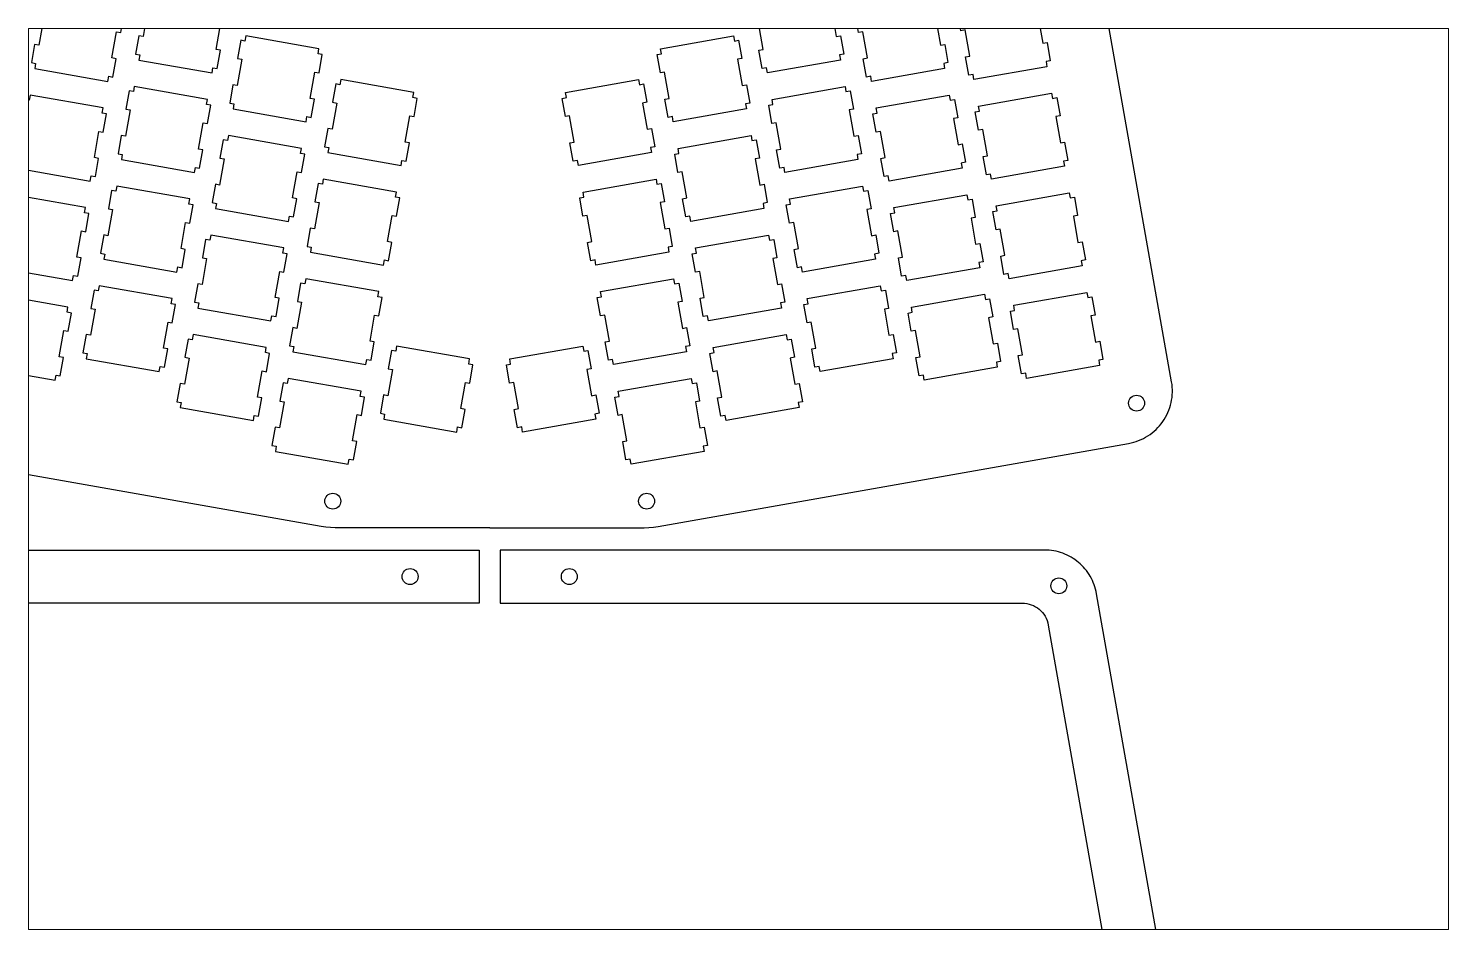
# Paper-space layout 'Layout1' of a CAD drawing. Extents: x 40 to 364, y 26 to 231.
# The model-space entities are those that its viewports show. They can reach past a viewport. Long polylines and large blocks are cut down to what shows.
import ezdxf

# ---------------------------------------------------------------- set-up
doc = ezdxf.new("R2010")
doc.units = 0
doc.layers.get('0').update_dxf_attribs({"linetype": 'CONTINUOUS'})

msp = doc.modelspace()

# ---------------------------------------------------------------- linework, layer by layer
at = {"color": 7, "linetype": 'CONTINUOUS'}
for p, q in [((-69.49, 88.08), (-68.88, 91.52)), ((-64.42, 92.26), (-65.29, 87.33)), ((-49.86, 89.69), (-49.26, 93.14)), ((49.86, 89.69), (49.26, 93.14)), ((64.42, 92.26), (65.29, 87.33)), ((69.49, 88.08), (68.88, 91.52)), ((88.77, 88.43), (88.17, 91.88)), ((103.33, 91), (104.2, 86.06)), ((-84.05, 90.64), (-84.92, 85.71)), ((-51.53, 84.9), (-50.66, 89.83)), ((-50.66, 89.83), (-49.86, 89.69)), ((50.66, 89.83), (49.86, 89.69)), ((51.53, 84.9), (50.66, 89.83)), ((84.05, 90.64), (84.92, 85.71)), ((89.57, 88.57), (88.77, 88.43)), ((90.44, 83.64), (89.57, 88.57)), ((-85.72, 85.85), (-86.33, 82.41)), ((-84.92, 85.71), (-85.72, 85.85)), ((-71.16, 83.29), (-70.29, 88.22)), ((-70.29, 88.22), (-69.49, 88.08)), ((-66.09, 87.47), (-66.7, 84.02)), ((-65.29, 87.33), (-66.09, 87.47)), ((-46.9, 86.63), (-47.5, 83.18)), ((-46.1, 86.49), (-46.9, 86.63)), ((-45.93, 87.46), (-46.1, 86.49)), ((-32.17, 85.03), (-45.93, 87.46)), ((32.17, 85.03), (45.93, 87.46)), ((45.93, 87.46), (46.1, 86.49)), ((46.1, 86.49), (46.9, 86.63)), ((46.9, 86.63), (47.5, 83.18)), ((65.29, 87.33), (66.09, 87.47)), ((66.09, 87.47), (66.7, 84.02)), ((70.29, 88.22), (69.49, 88.08)), ((71.16, 83.29), (70.29, 88.22)), ((84.92, 85.71), (85.72, 85.85)), ((85.72, 85.85), (86.33, 82.41)), ((104.2, 86.06), (105, 86.21)), ((105, 86.21), (105.61, 82.76)), ((-70.36, 83.14), (-71.16, 83.29)), ((-70.97, 79.7), (-70.36, 83.14)), ((-66.7, 84.02), (-65.9, 83.88)), ((-65.9, 83.88), (-66.07, 82.91)), ((-50.73, 84.76), (-51.53, 84.9)), ((-51.34, 81.31), (-50.73, 84.76)), ((-46.7, 83.04), (-47.57, 78.11)), ((-47.5, 83.18), (-46.7, 83.04)), ((-32.34, 84.06), (-32.17, 85.03)), ((-31.54, 83.92), (-32.34, 84.06)), ((-32.15, 80.48), (-31.54, 83.92)), ((31.54, 83.92), (32.34, 84.06)), ((32.15, 80.48), (31.54, 83.92)), ((32.34, 84.06), (32.17, 85.03)), ((47.5, 83.18), (46.7, 83.04)), ((46.7, 83.04), (47.57, 78.11)), ((50.73, 84.76), (51.53, 84.9)), ((51.34, 81.31), (50.73, 84.76)), ((66.7, 84.02), (65.9, 83.88)), ((65.9, 83.88), (66.07, 82.91)), ((70.36, 83.14), (71.16, 83.29)), ((70.97, 79.7), (70.36, 83.14)), ((89.64, 83.5), (90.44, 83.64)), ((90.25, 80.05), (89.64, 83.5)), ((-86.33, 82.41), (-85.53, 82.26)), ((-85.53, 82.26), (-85.7, 81.3)), ((-85.7, 81.3), (-71.94, 78.87)), ((-66.07, 82.91), (-52.31, 80.49)), ((-52.31, 80.49), (-52.14, 81.45)), ((-52.14, 81.45), (-51.34, 81.31)), ((-33.82, 75.68), (-32.95, 80.62)), ((-32.95, 80.62), (-32.15, 80.48)), ((32.95, 80.62), (32.15, 80.48)), ((33.82, 75.68), (32.95, 80.62)), ((52.14, 81.45), (51.34, 81.31)), ((52.31, 80.49), (52.14, 81.45)), ((66.07, 82.91), (52.31, 80.49)), ((85.7, 81.3), (71.94, 78.87)), ((86.33, 82.41), (85.53, 82.26)), ((85.53, 82.26), (85.7, 81.3)), ((104.98, 81.65), (91.22, 79.23)), ((105.61, 82.76), (104.81, 82.62)), ((104.81, 82.62), (104.98, 81.65)), ((-71.94, 78.87), (-71.77, 79.84)), ((-71.77, 79.84), (-70.97, 79.7)), ((-66.95, 77.91), (-67.12, 76.95)), ((-53.19, 75.49), (-66.95, 77.91)), ((-48.37, 78.25), (-48.98, 74.8)), ((-47.57, 78.11), (-48.37, 78.25)), ((-29, 78.4), (-29.61, 74.95)), ((-28.2, 78.26), (-29, 78.4)), ((-28.03, 79.22), (-28.2, 78.26)), ((-14.28, 76.8), (-28.03, 79.22)), ((14.28, 76.8), (28.03, 79.22)), ((28.03, 79.22), (28.2, 78.26)), ((28.2, 78.26), (29, 78.4)), ((29, 78.4), (29.61, 74.95)), ((47.57, 78.11), (48.37, 78.25)), ((48.37, 78.25), (48.98, 74.8)), ((53.19, 75.49), (66.95, 77.91)), ((66.95, 77.91), (67.12, 76.95)), ((71.77, 79.84), (70.97, 79.7)), ((71.94, 78.87), (71.77, 79.84)), ((91.05, 80.19), (90.25, 80.05)), ((91.22, 79.23), (91.05, 80.19)), ((-87.55, 75.47), (-88.16, 72.02)), ((-86.75, 75.33), (-87.55, 75.47)), ((-86.58, 76.3), (-86.75, 75.33)), ((-72.82, 73.87), (-86.58, 76.3)), ((-67.92, 77.09), (-68.53, 73.64)), ((-67.12, 76.95), (-67.92, 77.09)), ((-53.36, 74.52), (-53.19, 75.49)), ((-33.01, 75.54), (-33.82, 75.68)), ((-33.62, 72.1), (-33.01, 75.54)), ((-29.61, 74.95), (-28.81, 74.81)), ((-14.45, 75.83), (-14.28, 76.8)), ((-13.65, 75.69), (-14.45, 75.83)), ((-14.25, 72.24), (-13.65, 75.69)), ((13.65, 75.69), (14.45, 75.83)), ((14.25, 72.24), (13.65, 75.69)), ((14.45, 75.83), (14.28, 76.8)), ((29.61, 74.95), (28.81, 74.81)), ((33.01, 75.54), (33.82, 75.68)), ((33.62, 72.1), (33.01, 75.54)), ((53.36, 74.52), (53.19, 75.49)), ((67.12, 76.95), (67.92, 77.09)), ((67.92, 77.09), (68.53, 73.64)), ((72.82, 73.87), (86.58, 76.3)), ((86.58, 76.3), (86.75, 75.33)), ((86.75, 75.33), (87.55, 75.47)), ((87.55, 75.47), (88.16, 72.02)), ((92.1, 74.22), (105.86, 76.65)), ((105.86, 76.65), (106.03, 75.68)), ((106.03, 75.68), (106.83, 75.83)), ((106.83, 75.83), (107.44, 72.38)), ((-72.99, 72.9), (-72.82, 73.87)), ((-72.19, 72.76), (-72.99, 72.9)), ((-72.8, 69.32), (-72.19, 72.76)), ((-67.73, 73.5), (-68.6, 68.57)), ((-68.53, 73.64), (-67.73, 73.5)), ((-52.56, 74.38), (-53.36, 74.52)), ((-53.17, 70.93), (-52.56, 74.38)), ((-48.98, 74.8), (-48.18, 74.66)), ((-48.18, 74.66), (-48.35, 73.7)), ((-48.35, 73.7), (-34.59, 71.27)), ((-34.59, 71.27), (-34.42, 72.24)), ((-34.42, 72.24), (-33.62, 72.1)), ((-28.81, 74.81), (-29.68, 69.88)), ((-15.92, 67.45), (-15.05, 72.39)), ((-15.05, 72.39), (-14.25, 72.24)), ((15.05, 72.39), (14.25, 72.24)), ((15.92, 67.45), (15.05, 72.39)), ((28.81, 74.81), (29.68, 69.88)), ((34.42, 72.24), (33.62, 72.1)), ((34.59, 71.27), (34.42, 72.24)), ((48.35, 73.7), (34.59, 71.27)), ((48.98, 74.8), (48.18, 74.66)), ((48.18, 74.66), (48.35, 73.7)), ((52.56, 74.38), (53.36, 74.52)), ((53.17, 70.93), (52.56, 74.38)), ((68.53, 73.64), (67.73, 73.5)), ((67.73, 73.5), (68.6, 68.57)), ((72.19, 72.76), (72.99, 72.9)), ((72.8, 69.32), (72.19, 72.76)), ((72.99, 72.9), (72.82, 73.87)), ((91.47, 73.12), (92.27, 73.26)), ((92.08, 69.67), (91.47, 73.12)), ((92.27, 73.26), (92.1, 74.22)), ((107.44, 72.38), (106.64, 72.24)), ((106.64, 72.24), (107.51, 67.3)), ((-87.36, 71.88), (-88.23, 66.95)), ((-88.16, 72.02), (-87.36, 71.88)), ((-54.84, 66.14), (-53.97, 71.07)), ((-53.97, 71.07), (-53.17, 70.93)), ((-30.48, 70.02), (-31.09, 66.57)), ((-29.68, 69.88), (-30.48, 70.02)), ((29.68, 69.88), (30.48, 70.02)), ((30.48, 70.02), (31.09, 66.57)), ((53.97, 71.07), (53.17, 70.93)), ((54.84, 66.14), (53.97, 71.07)), ((88.16, 72.02), (87.36, 71.88)), ((87.36, 71.88), (88.23, 66.95)), ((92.88, 69.81), (92.08, 69.67)), ((93.75, 64.88), (92.88, 69.81)), ((-88.23, 66.95), (-89.03, 67.09)), ((-74.47, 64.52), (-73.6, 69.46)), ((-73.6, 69.46), (-72.8, 69.32)), ((-69.4, 68.71), (-70.01, 65.26)), ((-68.6, 68.57), (-69.4, 68.71)), ((-50.2, 67.87), (-50.81, 64.42)), ((-49.4, 67.73), (-50.2, 67.87)), ((-49.23, 68.7), (-49.4, 67.73)), ((-35.48, 66.27), (-49.23, 68.7)), ((-15.12, 67.31), (-15.92, 67.45)), ((-15.73, 63.86), (-15.12, 67.31)), ((15.12, 67.31), (15.92, 67.45)), ((15.73, 63.86), (15.12, 67.31)), ((35.48, 66.27), (49.23, 68.7)), ((49.23, 68.7), (49.4, 67.73)), ((49.4, 67.73), (50.2, 67.87)), ((50.2, 67.87), (50.81, 64.42)), ((68.6, 68.57), (69.4, 68.71)), ((69.4, 68.71), (70.01, 65.26)), ((73.6, 69.46), (72.8, 69.32)), ((74.47, 64.52), (73.6, 69.46)), ((88.23, 66.95), (89.03, 67.09)), ((89.03, 67.09), (89.64, 63.64)), ((107.51, 67.3), (108.31, 67.45)), ((108.31, 67.45), (108.92, 64)), ((-73.67, 64.38), (-74.47, 64.52)), ((-74.28, 60.94), (-73.67, 64.38)), ((-70.01, 65.26), (-69.21, 65.12)), ((-69.21, 65.12), (-69.38, 64.15)), ((-54.04, 66), (-54.84, 66.14)), ((-54.65, 62.55), (-54.04, 66)), ((-50.01, 64.28), (-50.88, 59.35)), ((-50.81, 64.42), (-50.01, 64.28)), ((-35.65, 65.3), (-35.48, 66.27)), ((-34.85, 65.16), (-35.65, 65.3)), ((-35.45, 61.72), (-34.85, 65.16)), ((-31.09, 66.57), (-30.29, 66.43)), ((-30.29, 66.43), (-30.46, 65.47)), ((-30.46, 65.47), (-16.7, 63.04)), ((30.46, 65.47), (16.7, 63.04)), ((31.09, 66.57), (30.29, 66.43)), ((30.29, 66.43), (30.46, 65.47)), ((34.85, 65.16), (35.65, 65.3)), ((35.45, 61.72), (34.85, 65.16)), ((35.65, 65.3), (35.48, 66.27)), ((50.81, 64.42), (50.01, 64.28)), ((50.01, 64.28), (50.88, 59.35)), ((54.04, 66), (54.84, 66.14)), ((54.65, 62.55), (54.04, 66)), ((70.01, 65.26), (69.21, 65.12)), ((69.21, 65.12), (69.38, 64.15)), ((73.67, 64.38), (74.47, 64.52)), ((74.28, 60.94), (73.67, 64.38)), ((92.95, 64.74), (93.75, 64.88)), ((93.56, 61.29), (92.95, 64.74)), ((-89.01, 62.54), (-75.25, 60.11)), ((-69.38, 64.15), (-55.62, 61.73)), ((-55.62, 61.73), (-55.45, 62.69)), ((-55.45, 62.69), (-54.65, 62.55)), ((-37.12, 56.92), (-36.25, 61.86)), ((-36.25, 61.86), (-35.45, 61.72)), ((-16.7, 63.04), (-16.53, 64.01)), ((-16.53, 64.01), (-15.73, 63.86)), ((16.53, 64.01), (15.73, 63.86)), ((16.7, 63.04), (16.53, 64.01)), ((36.25, 61.86), (35.45, 61.72)), ((37.12, 56.92), (36.25, 61.86)), ((55.45, 62.69), (54.65, 62.55)), ((55.62, 61.73), (55.45, 62.69)), ((69.38, 64.15), (55.62, 61.73)), ((89.01, 62.54), (75.25, 60.11)), ((89.64, 63.64), (88.84, 63.5)), ((88.84, 63.5), (89.01, 62.54)), ((108.29, 62.89), (94.53, 60.47)), ((108.92, 64), (108.12, 63.86)), ((108.12, 63.86), (108.29, 62.89)), ((-75.25, 60.11), (-75.08, 61.08)), ((-75.08, 61.08), (-74.28, 60.94)), ((-70.26, 59.15), (-70.43, 58.19)), ((-56.5, 56.73), (-70.26, 59.15)), ((-51.68, 59.49), (-52.29, 56.04)), ((-50.88, 59.35), (-51.68, 59.49)), ((-32.31, 59.64), (-32.92, 56.19)), ((-31.51, 59.5), (-32.31, 59.64)), ((-31.34, 60.46), (-31.51, 59.5)), ((-17.58, 58.04), (-31.34, 60.46)), ((17.58, 58.04), (31.34, 60.46)), ((31.34, 60.46), (31.51, 59.5)), ((31.51, 59.5), (32.31, 59.64)), ((32.31, 59.64), (32.92, 56.19)), ((50.88, 59.35), (51.68, 59.49)), ((51.68, 59.49), (52.29, 56.04)), ((56.5, 56.73), (70.26, 59.15)), ((70.26, 59.15), (70.43, 58.19)), ((75.08, 61.08), (74.28, 60.94)), ((75.25, 60.11), (75.08, 61.08)), ((94.36, 61.43), (93.56, 61.29)), ((94.53, 60.47), (94.36, 61.43)), ((-76.13, 55.11), (-89.89, 57.54)), ((-71.23, 58.33), (-71.84, 54.88)), ((-70.43, 58.19), (-71.23, 58.33)), ((-56.67, 55.76), (-56.5, 56.73)), ((-36.32, 56.78), (-37.12, 56.92)), ((-36.93, 53.34), (-36.32, 56.78)), ((-32.92, 56.19), (-32.12, 56.05)), ((-17.75, 57.07), (-17.58, 58.04)), ((-16.95, 56.93), (-17.75, 57.07)), ((-17.56, 53.48), (-16.95, 56.93)), ((16.95, 56.93), (17.75, 57.07)), ((17.56, 53.48), (16.95, 56.93)), ((17.75, 57.07), (17.58, 58.04)), ((32.92, 56.19), (32.12, 56.05)), ((36.32, 56.78), (37.12, 56.92)), ((36.93, 53.34), (36.32, 56.78)), ((56.67, 55.76), (56.5, 56.73)), ((70.43, 58.19), (71.23, 58.33)), ((71.23, 58.33), (71.84, 54.88)), ((76.13, 55.11), (89.89, 57.54)), ((89.89, 57.54), (90.06, 56.57)), ((90.06, 56.57), (90.86, 56.71)), ((90.86, 56.71), (91.47, 53.26)), ((95.41, 55.46), (109.17, 57.89)), ((109.17, 57.89), (109.34, 56.92)), ((109.34, 56.92), (110.14, 57.06)), ((110.14, 57.06), (110.75, 53.62)), ((-76.3, 54.14), (-76.13, 55.11)), ((-75.5, 54), (-76.3, 54.14)), ((-76.11, 50.56), (-75.5, 54)), ((-71.04, 54.74), (-71.91, 49.81)), ((-71.84, 54.88), (-71.04, 54.74)), ((-55.87, 55.62), (-56.67, 55.76)), ((-56.48, 52.17), (-55.87, 55.62)), ((-52.29, 56.04), (-51.49, 55.9)), ((-51.49, 55.9), (-51.66, 54.94)), ((-51.66, 54.94), (-37.9, 52.51)), ((-32.12, 56.05), (-32.99, 51.12)), ((-19.23, 48.69), (-18.36, 53.62)), ((-18.36, 53.62), (-17.56, 53.48)), ((18.36, 53.62), (17.56, 53.48)), ((19.23, 48.69), (18.36, 53.62)), ((32.12, 56.05), (32.99, 51.12)), ((51.66, 54.94), (37.9, 52.51)), ((52.29, 56.04), (51.49, 55.9)), ((51.49, 55.9), (51.66, 54.94)), ((55.87, 55.62), (56.67, 55.76)), ((56.48, 52.17), (55.87, 55.62)), ((71.84, 54.88), (71.04, 54.74)), ((71.04, 54.74), (71.91, 49.81)), ((75.5, 54), (76.3, 54.14)), ((76.11, 50.56), (75.5, 54)), ((76.3, 54.14), (76.13, 55.11)), ((94.78, 54.36), (95.58, 54.5)), ((95.39, 50.91), (94.78, 54.36)), ((95.58, 54.5), (95.41, 55.46)), ((110.75, 53.62), (109.95, 53.48)), ((-58.15, 47.38), (-57.28, 52.31)), ((-57.28, 52.31), (-56.48, 52.17)), ((-37.9, 52.51), (-37.73, 53.48)), ((-37.73, 53.48), (-36.93, 53.34)), ((-33.79, 51.26), (-34.4, 47.81)), ((-32.99, 51.12), (-33.79, 51.26)), ((32.99, 51.12), (33.79, 51.26)), ((33.79, 51.26), (34.4, 47.81)), ((37.73, 53.48), (36.93, 53.34)), ((37.9, 52.51), (37.73, 53.48)), ((57.28, 52.31), (56.48, 52.17)), ((58.15, 47.38), (57.28, 52.31)), ((91.47, 53.26), (90.67, 53.12)), ((90.67, 53.12), (91.54, 48.19)), ((96.19, 51.05), (95.39, 50.91)), ((97.06, 46.12), (96.19, 51.05)), ((109.95, 53.48), (110.82, 48.54)), ((-77.78, 45.76), (-76.91, 50.7)), ((-76.91, 50.7), (-76.11, 50.56)), ((-72.71, 49.95), (-73.32, 46.5)), ((-71.91, 49.81), (-72.71, 49.95)), ((-53.51, 49.11), (-54.12, 45.66)), ((-52.71, 48.97), (-53.51, 49.11)), ((-52.54, 49.93), (-52.71, 48.97)), ((-38.78, 47.51), (-52.54, 49.93)), ((-18.43, 48.55), (-19.23, 48.69)), ((-19.04, 45.1), (-18.43, 48.55)), ((18.43, 48.55), (19.23, 48.69)), ((19.04, 45.1), (18.43, 48.55)), ((38.78, 47.51), (52.54, 49.93)), ((52.54, 49.93), (52.71, 48.97)), ((52.71, 48.97), (53.51, 49.11)), ((53.51, 49.11), (54.12, 45.66)), ((71.91, 49.81), (72.71, 49.95)), ((72.71, 49.95), (73.32, 46.5)), ((76.91, 50.7), (76.11, 50.56)), ((77.78, 45.76), (76.91, 50.7)), ((91.54, 48.19), (92.34, 48.33)), ((92.34, 48.33), (92.94, 44.88)), ((110.82, 48.54), (111.62, 48.68)), ((111.62, 48.68), (112.23, 45.24)), ((-76.98, 45.62), (-77.78, 45.76)), ((-77.59, 42.18), (-76.98, 45.62)), ((-73.32, 46.5), (-72.52, 46.36)), ((-72.52, 46.36), (-72.69, 45.39)), ((-57.35, 47.24), (-58.15, 47.38)), ((-57.96, 43.79), (-57.35, 47.24)), ((-53.32, 45.52), (-54.19, 40.59)), ((-54.12, 45.66), (-53.32, 45.52)), ((-38.95, 46.54), (-38.78, 47.51)), ((-38.15, 46.4), (-38.95, 46.54)), ((-38.76, 42.96), (-38.15, 46.4)), ((-34.4, 47.81), (-33.6, 47.67)), ((-33.6, 47.67), (-33.77, 46.71)), ((-33.77, 46.71), (-20.01, 44.28)), ((33.77, 46.71), (20.01, 44.28)), ((34.4, 47.81), (33.6, 47.67)), ((33.6, 47.67), (33.77, 46.71)), ((38.15, 46.4), (38.95, 46.54)), ((38.76, 42.96), (38.15, 46.4)), ((38.95, 46.54), (38.78, 47.51)), ((54.12, 45.66), (53.32, 45.52)), ((53.32, 45.52), (54.19, 40.59)), ((57.35, 47.24), (58.15, 47.38)), ((57.96, 43.79), (57.35, 47.24)), ((73.32, 46.5), (72.52, 46.36)), ((72.52, 46.36), (72.69, 45.39)), ((76.98, 45.62), (77.78, 45.76)), ((77.59, 42.18), (76.98, 45.62)), ((96.26, 45.98), (97.06, 46.12)), ((96.87, 42.53), (96.26, 45.98)), ((-92.31, 43.78), (-78.56, 41.35)), ((-72.69, 45.39), (-58.93, 42.97)), ((-58.93, 42.97), (-58.76, 43.93)), ((-58.76, 43.93), (-57.96, 43.79)), ((-40.43, 38.16), (-39.56, 43.1)), ((-39.56, 43.1), (-38.76, 42.96)), ((-20.01, 44.28), (-19.84, 45.24)), ((-19.84, 45.24), (-19.04, 45.1)), ((19.84, 45.24), (19.04, 45.1)), ((20.01, 44.28), (19.84, 45.24)), ((39.56, 43.1), (38.76, 42.96)), ((40.43, 38.16), (39.56, 43.1)), ((58.76, 43.93), (57.96, 43.79)), ((58.93, 42.97), (58.76, 43.93)), ((72.69, 45.39), (58.93, 42.97)), ((92.31, 43.78), (78.56, 41.35)), ((92.94, 44.88), (92.14, 44.74)), ((92.14, 44.74), (92.31, 43.78)), ((111.6, 44.13), (97.84, 41.71)), ((112.23, 45.24), (111.43, 45.1)), ((111.43, 45.1), (111.6, 44.13)), ((-78.56, 41.35), (-78.39, 42.32)), ((-78.39, 42.32), (-77.59, 42.18)), ((-73.57, 40.39), (-73.74, 39.43)), ((-59.81, 37.96), (-73.57, 40.39)), ((-54.99, 40.73), (-55.6, 37.28)), ((-54.19, 40.59), (-54.99, 40.73)), ((-35.62, 40.88), (-36.23, 37.43)), ((-34.82, 40.74), (-35.62, 40.88)), ((-34.65, 41.7), (-34.82, 40.74)), ((-20.89, 39.28), (-34.65, 41.7)), ((20.89, 39.28), (34.65, 41.7)), ((34.65, 41.7), (34.82, 40.74)), ((34.82, 40.74), (35.62, 40.88)), ((35.62, 40.88), (36.23, 37.43)), ((54.19, 40.59), (54.99, 40.73)), ((54.99, 40.73), (55.6, 37.28)), ((59.81, 37.96), (73.57, 40.39)), ((73.57, 40.39), (73.74, 39.43)), ((78.39, 42.32), (77.59, 42.18)), ((78.56, 41.35), (78.39, 42.32)), ((97.67, 42.67), (96.87, 42.53)), ((97.84, 41.71), (97.67, 42.67)), ((-79.44, 36.35), (-93.2, 38.77)), ((-74.54, 39.57), (-75.15, 36.12)), ((-73.74, 39.43), (-74.54, 39.57)), ((-59.98, 37), (-59.81, 37.96)), ((-39.63, 38.02), (-40.43, 38.16)), ((-40.24, 34.58), (-39.63, 38.02)), ((-21.06, 38.31), (-20.89, 39.28)), ((-20.26, 38.17), (-21.06, 38.31)), ((-20.87, 34.72), (-20.26, 38.17)), ((20.26, 38.17), (21.06, 38.31)), ((20.87, 34.72), (20.26, 38.17)), ((21.06, 38.31), (20.89, 39.28)), ((39.63, 38.02), (40.43, 38.16)), ((40.24, 34.58), (39.63, 38.02)), ((59.98, 37), (59.81, 37.96)), ((73.74, 39.43), (74.54, 39.57)), ((74.54, 39.57), (75.15, 36.12)), ((79.44, 36.35), (93.2, 38.77)), ((93.2, 38.77), (93.37, 37.81)), ((93.37, 37.81), (94.17, 37.95)), ((94.17, 37.95), (94.78, 34.5)), ((98.72, 36.7), (112.48, 39.13)), ((112.48, 39.13), (112.65, 38.16)), ((112.65, 38.16), (113.45, 38.3)), ((113.45, 38.3), (114.06, 34.86)), ((-79.61, 35.38), (-79.44, 36.35)), ((-78.81, 35.24), (-79.61, 35.38)), ((-79.42, 31.8), (-78.81, 35.24)), ((-74.35, 35.98), (-75.22, 31.05)), ((-75.15, 36.12), (-74.35, 35.98)), ((-59.18, 36.86), (-59.98, 37)), ((-59.79, 33.41), (-59.18, 36.86)), ((-55.6, 37.28), (-54.8, 37.14)), ((-54.8, 37.14), (-54.97, 36.18)), ((-54.97, 36.18), (-41.21, 33.75)), ((-35.43, 37.29), (-36.3, 32.36)), ((-36.23, 37.43), (-35.43, 37.29)), ((-22.54, 29.93), (-21.67, 34.86)), ((-21.67, 34.86), (-20.87, 34.72)), ((21.67, 34.86), (20.87, 34.72)), ((22.54, 29.93), (21.67, 34.86)), ((36.23, 37.43), (35.43, 37.29)), ((35.43, 37.29), (36.3, 32.36)), ((54.97, 36.18), (41.21, 33.75)), ((55.6, 37.28), (54.8, 37.14)), ((54.8, 37.14), (54.97, 36.18)), ((59.18, 36.86), (59.98, 37)), ((59.79, 33.41), (59.18, 36.86)), ((75.15, 36.12), (74.35, 35.98)), ((74.35, 35.98), (75.22, 31.05)), ((78.81, 35.24), (79.61, 35.38)), ((79.42, 31.8), (78.81, 35.24)), ((79.61, 35.38), (79.44, 36.35)), ((98.09, 35.6), (98.89, 35.74)), ((98.7, 32.15), (98.09, 35.6)), ((98.89, 35.74), (98.72, 36.7)), ((114.06, 34.86), (113.26, 34.72)), ((-61.46, 28.62), (-60.59, 33.55)), ((-60.59, 33.55), (-59.79, 33.41)), ((-41.21, 33.75), (-41.04, 34.72)), ((-41.04, 34.72), (-40.24, 34.58)), ((-37.1, 32.5), (-37.71, 29.05)), ((-36.3, 32.36), (-37.1, 32.5)), ((36.3, 32.36), (37.1, 32.5)), ((37.1, 32.5), (37.71, 29.05)), ((41.04, 34.72), (40.24, 34.58)), ((41.21, 33.75), (41.04, 34.72)), ((60.59, 33.55), (59.79, 33.41)), ((61.46, 28.62), (60.59, 33.55)), ((94.78, 34.5), (93.97, 34.36)), ((93.97, 34.36), (94.84, 29.43)), ((99.5, 32.29), (98.7, 32.15)), ((100.37, 27.36), (99.5, 32.29)), ((113.26, 34.72), (114.13, 29.78)), ((-81.09, 27), (-80.22, 31.94)), ((-80.22, 31.94), (-79.42, 31.8)), ((-76.02, 31.19), (-76.62, 27.74)), ((-75.22, 31.05), (-76.02, 31.19)), ((-56.82, 30.35), (-57.43, 26.9)), ((-56.02, 30.21), (-56.82, 30.35)), ((-55.85, 31.17), (-56.02, 30.21)), ((-42.09, 28.75), (-55.85, 31.17)), ((-21.74, 29.79), (-22.54, 29.93)), ((-22.35, 26.34), (-21.74, 29.79)), ((21.74, 29.79), (22.54, 29.93)), ((22.35, 26.34), (21.74, 29.79)), ((42.09, 28.75), (55.85, 31.17)), ((55.85, 31.17), (56.02, 30.21)), ((56.02, 30.21), (56.82, 30.35)), ((56.82, 30.35), (57.43, 26.9)), ((75.22, 31.05), (76.02, 31.19)), ((76.02, 31.19), (76.62, 27.74)), ((80.22, 31.94), (79.42, 31.8)), ((81.09, 27), (80.22, 31.94)), ((94.84, 29.43), (95.65, 29.57)), ((95.65, 29.57), (96.25, 26.12)), ((114.13, 29.78), (114.93, 29.92)), ((114.93, 29.92), (115.53, 26.48)), ((-80.29, 26.86), (-81.09, 27)), ((-80.89, 23.42), (-80.29, 26.86)), ((-76.62, 27.74), (-75.82, 27.6)), ((-75.82, 27.6), (-75.99, 26.63)), ((-60.66, 28.48), (-61.46, 28.62)), ((-61.27, 25.03), (-60.66, 28.48)), ((-56.63, 26.76), (-57.5, 21.83)), ((-57.43, 26.9), (-56.63, 26.76)), ((-42.26, 27.78), (-42.09, 28.75)), ((-41.46, 27.64), (-42.26, 27.78)), ((-42.07, 24.19), (-41.46, 27.64)), ((-37.71, 29.05), (-36.9, 28.91)), ((-36.9, 28.91), (-37.07, 27.94)), ((-37.07, 27.94), (-23.32, 25.52)), ((-18.51, 28.19), (-19.12, 24.74)), ((-17.71, 28.05), (-18.51, 28.19)), ((-17.54, 29.01), (-17.71, 28.05)), ((-3.78, 26.59), (-17.54, 29.01)), ((3.78, 26.59), (17.54, 29.01)), ((17.54, 29.01), (17.71, 28.05)), ((17.71, 28.05), (18.51, 28.19)), ((18.51, 28.19), (19.12, 24.74)), ((37.07, 27.94), (23.32, 25.52)), ((37.71, 29.05), (36.9, 28.91)), ((36.9, 28.91), (37.07, 27.94)), ((41.46, 27.64), (42.26, 27.78)), ((42.07, 24.19), (41.46, 27.64)), ((42.26, 27.78), (42.09, 28.75)), ((57.43, 26.9), (56.63, 26.76)), ((56.63, 26.76), (57.5, 21.83)), ((60.66, 28.48), (61.46, 28.62)), ((61.27, 25.03), (60.66, 28.48)), ((76.62, 27.74), (75.82, 27.6)), ((75.82, 27.6), (75.99, 26.63)), ((80.29, 26.86), (81.09, 27)), ((80.89, 23.42), (80.29, 26.86)), ((99.57, 27.22), (100.37, 27.36)), ((100.18, 23.77), (99.57, 27.22)), ((-95.62, 25.02), (-81.86, 22.59)), ((-75.99, 26.63), (-62.24, 24.21)), ((-62.24, 24.21), (-62.07, 25.17)), ((-62.07, 25.17), (-61.27, 25.03)), ((-43.74, 19.4), (-42.87, 24.34)), ((-42.87, 24.34), (-42.07, 24.19)), ((-23.32, 25.52), (-23.15, 26.48)), ((-23.15, 26.48), (-22.35, 26.34)), ((-18.32, 24.6), (-19.19, 19.67)), ((-19.12, 24.74), (-18.32, 24.6)), ((-3.95, 25.62), (-3.78, 26.59)), ((-3.15, 25.48), (-3.95, 25.62)), ((-3.76, 22.03), (-3.15, 25.48)), ((3.15, 25.48), (3.95, 25.62)), ((3.76, 22.03), (3.15, 25.48)), ((3.95, 25.62), (3.78, 26.59)), ((19.12, 24.74), (18.32, 24.6)), ((18.32, 24.6), (19.19, 19.67)), ((23.15, 26.48), (22.35, 26.34)), ((23.32, 25.52), (23.15, 26.48)), ((42.87, 24.34), (42.07, 24.19)), ((43.74, 19.4), (42.87, 24.34)), ((62.07, 25.17), (61.27, 25.03)), ((62.24, 24.21), (62.07, 25.17)), ((75.99, 26.63), (62.24, 24.21)), ((95.62, 25.02), (81.86, 22.59)), ((96.25, 26.12), (95.45, 25.98)), ((95.45, 25.98), (95.62, 25.02)), ((114.9, 25.37), (101.15, 22.94)), ((115.53, 26.48), (114.73, 26.34)), ((114.73, 26.34), (114.9, 25.37)), ((-81.86, 22.59), (-81.69, 23.56)), ((-81.69, 23.56), (-80.89, 23.42)), ((-58.3, 21.97), (-58.91, 18.52)), ((-57.5, 21.83), (-58.3, 21.97)), ((-38.93, 22.12), (-39.54, 18.67)), ((-38.13, 21.98), (-38.93, 22.12)), ((-37.96, 22.94), (-38.13, 21.98)), ((-24.2, 20.52), (-37.96, 22.94)), ((-5.43, 17.24), (-4.56, 22.18)), ((-4.56, 22.18), (-3.76, 22.03)), ((4.56, 22.18), (3.76, 22.03)), ((5.43, 17.24), (4.56, 22.18)), ((24.2, 20.52), (37.96, 22.94)), ((37.96, 22.94), (38.13, 21.98)), ((38.13, 21.98), (38.93, 22.12)), ((38.93, 22.12), (39.54, 18.67)), ((57.5, 21.83), (58.3, 21.97)), ((58.3, 21.97), (58.91, 18.52)), ((81.69, 23.56), (80.89, 23.42)), ((81.86, 22.59), (81.69, 23.56)), ((100.98, 23.91), (100.18, 23.77)), ((101.15, 22.94), (100.98, 23.91)), ((-42.94, 19.26), (-43.74, 19.4)), ((-43.55, 15.81), (-42.94, 19.26)), ((-24.37, 19.55), (-24.2, 20.52)), ((-23.57, 19.41), (-24.37, 19.55)), ((-24.18, 15.96), (-23.57, 19.41)), ((-19.99, 19.81), (-20.6, 16.36)), ((-19.19, 19.67), (-19.99, 19.81)), ((19.19, 19.67), (19.99, 19.81)), ((19.99, 19.81), (20.6, 16.36)), ((23.57, 19.41), (24.37, 19.55)), ((24.18, 15.96), (23.57, 19.41)), ((24.37, 19.55), (24.2, 20.52)), ((42.94, 19.26), (43.74, 19.4)), ((43.55, 15.81), (42.94, 19.26)), ((-58.91, 18.52), (-58.1, 18.38)), ((-58.1, 18.38), (-58.28, 17.42)), ((-58.28, 17.42), (-44.52, 14.99)), ((-38.74, 18.53), (-39.6, 13.6)), ((-39.54, 18.67), (-38.74, 18.53)), ((-25.85, 11.17), (-24.98, 16.1)), ((-24.98, 16.1), (-24.18, 15.96)), ((-20.6, 16.36), (-19.8, 16.22)), ((-19.8, 16.22), (-19.97, 15.26)), ((-4.63, 17.1), (-5.43, 17.24)), ((-5.24, 13.65), (-4.63, 17.1)), ((4.63, 17.1), (5.43, 17.24)), ((5.24, 13.65), (4.63, 17.1)), ((20.6, 16.36), (19.8, 16.22)), ((19.8, 16.22), (19.97, 15.26)), ((24.98, 16.1), (24.18, 15.96)), ((25.85, 11.17), (24.98, 16.1)), ((39.54, 18.67), (38.74, 18.53)), ((38.74, 18.53), (39.6, 13.6)), ((58.28, 17.42), (44.52, 14.99)), ((58.91, 18.52), (58.1, 18.38)), ((58.1, 18.38), (58.28, 17.42)), ((-44.52, 14.99), (-44.35, 15.96)), ((-44.35, 15.96), (-43.55, 15.81)), ((-40.41, 13.74), (-41.01, 10.29)), ((-39.6, 13.6), (-40.41, 13.74)), ((-19.97, 15.26), (-6.21, 12.83)), ((-6.21, 12.83), (-6.04, 13.8)), ((-6.04, 13.8), (-5.24, 13.65)), ((6.04, 13.8), (5.24, 13.65)), ((6.21, 12.83), (6.04, 13.8)), ((19.97, 15.26), (6.21, 12.83)), ((39.6, 13.6), (40.41, 13.74)), ((40.41, 13.74), (41.01, 10.29)), ((44.35, 15.96), (43.55, 15.81)), ((44.52, 14.99), (44.35, 15.96)), ((-25.05, 11.03), (-25.85, 11.17)), ((-25.65, 7.58), (-25.05, 11.03)), ((25.05, 11.03), (25.85, 11.17)), ((25.65, 7.58), (25.05, 11.03)), ((-41.01, 10.29), (-40.21, 10.15)), ((-40.21, 10.15), (-40.38, 9.18)), ((-40.38, 9.18), (-26.63, 6.76)), ((40.38, 9.18), (26.63, 6.76)), ((41.01, 10.29), (40.21, 10.15)), ((40.21, 10.15), (40.38, 9.18)), ((-26.63, 6.76), (-26.45, 7.72)), ((-26.45, 7.72), (-25.65, 7.58)), ((26.45, 7.72), (25.65, 7.58)), ((26.63, 6.76), (26.45, 7.72))]:
    msp.add_line(p, q, dxfattribs=at)
at = {"color": 255}
for points in [[(0, -5.24), (-28.25, -5.24, -0.043661), (-31.72, -4.94), (-120.35, 10.69, -0.414214), (-128.46, 22.27), (-114.34, 102.34, -0.36397), (-104.49, 110.6), (0, 110.6)], [(0, -5.24), (28.25, -5.24, 0.043661), (31.72, -4.94), (120.35, 10.69, 0.414214), (128.46, 22.27), (114.34, 102.34, 0.36397), (104.49, 110.6), (0, 110.6)], [(0, -125.24), (-28.25, -125.24, -0.043661), (-31.72, -124.94), (-120.35, -109.31, -0.414214), (-128.46, -97.73), (-114.34, -17.66, -0.36397), (-104.49, -9.4), (-2, -9.4), (-2, -19.4), (-100.3, -19.4, 0.36397), (-105.22, -23.53), (-117.74, -94.54, 0.414214), (-113.69, -100.33), (-30.85, -114.94, 0.043661), (-27.38, -115.24), (0, -115.24)], [(0, -125.24), (28.25, -125.24, 0.043661), (31.72, -124.94), (120.35, -109.31, 0.414214), (128.46, -97.73), (114.34, -17.66, 0.36397), (104.49, -9.4), (2, -9.4), (2, -19.4), (100.3, -19.4, -0.36397), (105.22, -23.53), (117.74, -94.54, -0.414214), (113.69, -100.33), (30.85, -114.94, -0.043661), (27.38, -115.24), (0, -115.24)]]:
    msp.add_lwpolyline(points, format="xyb", dxfattribs=at)
for centre in [(121.86, 18.26), (-29.56, -0.2), (29.56, -0.2), (-15, -14.4), (15, -14.4), (107.22, -16.15)]:
    msp.add_circle(centre, 1.5, dxfattribs=at)

psp = doc.layouts.get("Layout1")

# ---------------------------------------------------------------- viewports
at = {"layer": '0'}
psp.add_viewport(center=(202.5, 128.5), size=(324, 205.6), view_center_point=(46.87, 3.98), view_height=169.7689, dxfattribs=at)

doc.saveas('drawing.dxf')
